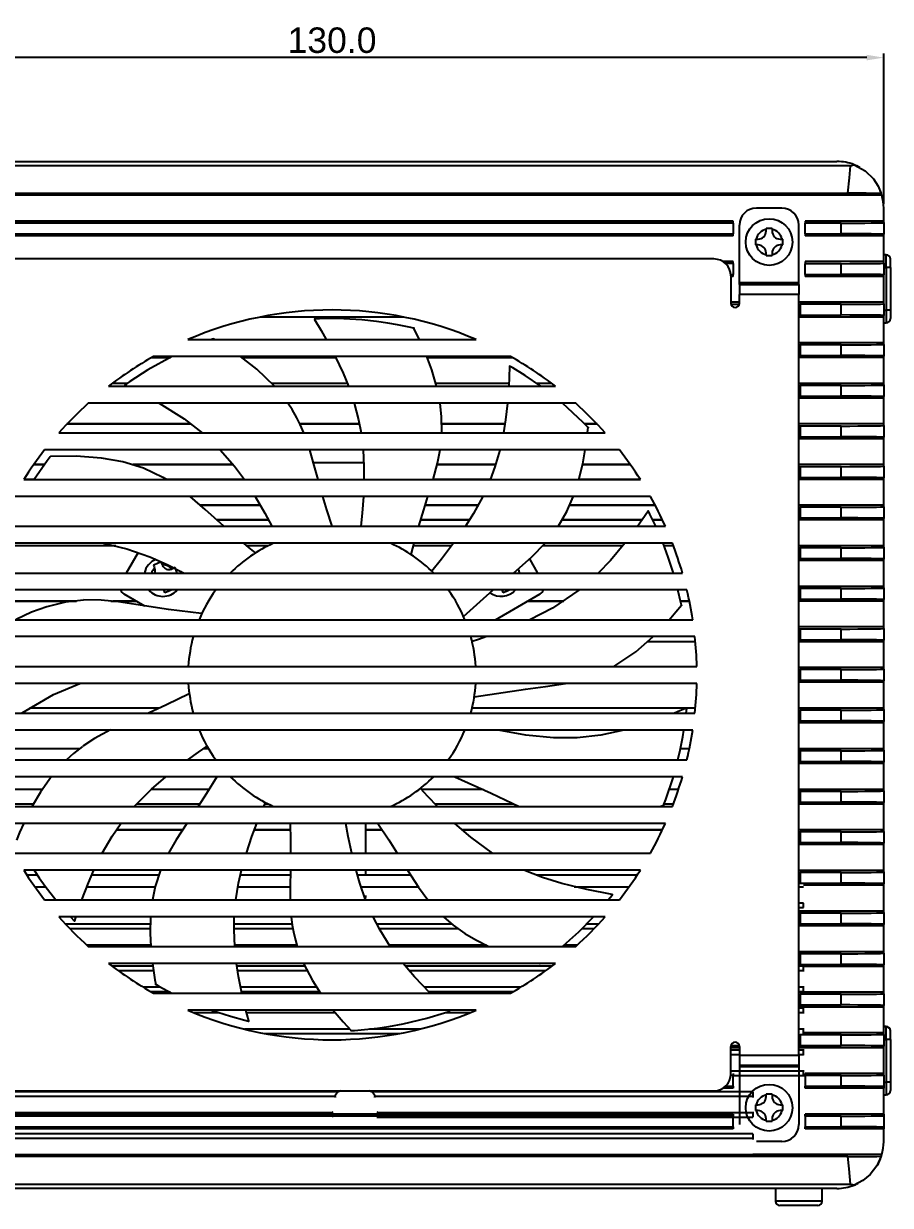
# Model space of a CAD drawing. Header units: millimetres. Extents: x 113 to 1101, y 63 to 734.
# Drawn here: x 307.1 to 409.2, y 487.3 to 626.6 of the extents above; entities that cross this region are included whole.
import ezdxf

# ---------------------------------------------------------------- set-up
doc = ezdxf.new("R2010")
doc.units = ezdxf.units.MM
doc.styles.get("Standard").update_dxf_attribs({"font": 'arial.ttf'})
doc.dimstyles.get("Standard").update_dxf_attribs({"dimtxt": 3, "dimasz": 2, "dimexe": 0.5, "dimexo": 0.5, "dimgap": 0.5, "dimtad": 1, "dimdec": 1, "dimzin": 0, "dimdsep": 46, "dimtxsty": 'Standard', "dimcen": 0.09, "dimclrd": 253, "dimclre": 253, "dimclrt": 6, "dimadec": 0, "dimazin": 0, "dimtfac": 1, "dimtdec": 1, "dimtofl": 0, "dimtmove": 0, "dimatfit": 3, "dimfxl": 1, "dimtolj": 1, "dimtzin": 0, "dimarcsym": 0})

# ---------------------------------------------------------------- blocks, each defined once
blk = doc.blocks.new('*D2')
at = {"color": 253, "lineweight": -2}
for p, q in [((278.41, 604.56), (278.41, 623.06)), ((406.41, 622.56), (280.41, 622.56)), ((408.41, 605.32), (408.41, 623.06))]:
    blk.add_line(p, q, dxfattribs=at)
at = {"color": 253}
for points in [[(280.41, 622.89), (280.41, 622.23), (278.41, 622.56)], [(406.41, 622.89), (406.41, 622.23), (408.41, 622.56)]]:
    blk.add_solid(points, dxfattribs=at)
at = {"layer": 'Defpoints', "color": 0}
for p in [(278.41, 622.56), (408.41, 604.82), (278.41, 604.06)]:
    blk.add_point(p, dxfattribs=at)
at = {"color": 6, "insert": (343.41, 624.59), "char_height": 3, "attachment_point": 5}
blk.add_mtext('\\A1;130.0', dxfattribs=at)

msp = doc.modelspace()

# ---------------------------------------------------------------- linework, layer by layer
for p, q in [((283.91, 610.32), (402.91, 610.32)), ((404.49, 609.82), (282.33, 609.82)), ((408.19, 606.34), (278.62, 606.34)), ((282.63, 606.58), (404.19, 606.58)), ((396.41, 604.83), (393.41, 604.83)), ((408.41, 603.3), (408.41, 604.82)), ((390.66, 603.3), (296.16, 603.3)), ((390.66, 603.06), (296.16, 603.06)), ((390.66, 603.06), (390.66, 603.3)), ((390.66, 603.06), (390.66, 601.8)), ((408.41, 603.3), (399.16, 603.3)), ((399.16, 603.3), (399.16, 603.06)), ((403.41, 603.06), (399.16, 603.06)), ((399.16, 601.8), (399.16, 603.06)), ((403.41, 601.8), (403.41, 603.06)), ((408.41, 603.12), (408.41, 603.3)), ((408.41, 603.12), (408.41, 601.74)), ((296.16, 601.8), (390.66, 601.8)), ((390.66, 601.56), (296.16, 601.56)), ((390.66, 601.56), (390.66, 601.8)), ((391.41, 596.03), (391.41, 602.83)), ((394.56, 602.13), (394.56, 602.34)), ((395.26, 602.34), (395.26, 602.13)), ((398.41, 596.03), (398.41, 602.83)), ((399.16, 601.8), (399.16, 601.56)), ((399.16, 601.8), (403.41, 601.8)), ((408.41, 601.56), (399.16, 601.56)), ((408.41, 601.56), (408.41, 601.74)), ((408.41, 598.52), (408.41, 601.56)), ((393.4, 601.18), (393.61, 601.18)), ((393.61, 600.48), (393.4, 600.48)), ((396.21, 601.18), (396.42, 601.18)), ((396.42, 600.48), (396.21, 600.48)), ((388.41, 598.83), (298.41, 598.83)), ((394.56, 599.32), (394.56, 599.53)), ((395.26, 599.53), (395.26, 599.32)), ((408.7, 599.32), (408.41, 599.32)), ((408.7, 599.32), (408.41, 599.32)), ((408.7, 599.32), (408.7, 599.32)), ((408.7, 597.82), (408.7, 599.32)), ((409.2, 598.82), (409.2, 598.82)), ((409.2, 597.82), (409.2, 598.82)), ((390.66, 598.52), (389.48, 598.52)), ((390.66, 598.29), (389.77, 598.29)), ((390.66, 598.29), (390.66, 598.52)), ((390.66, 598.29), (390.66, 597)), ((399.16, 598.52), (399.16, 598.27)), ((408.41, 598.52), (399.16, 598.52)), ((399.16, 597.02), (399.16, 598.27)), ((403.41, 598.27), (399.16, 598.27)), ((403.41, 597.02), (403.41, 598.27)), ((408.41, 598.34), (408.41, 598.52)), ((408.41, 598.34), (408.41, 596.96)), ((408.41, 597.82), (408.7, 597.82)), ((409.2, 597.82), (408.7, 597.82)), ((408.7, 597.82), (408.7, 592.82)), ((409.2, 597.82), (409.2, 592.82)), ((390.4, 597), (390.66, 597)), ((390.41, 596.83), (390.41, 593.63)), ((390.66, 596.77), (390.41, 596.77)), ((390.66, 596.77), (390.66, 597)), ((391.41, 595.83), (391.41, 596.03)), ((398.41, 596.03), (391.41, 596.03)), ((398.41, 595.83), (398.41, 596.03)), ((399.16, 597.02), (399.16, 596.77)), ((399.16, 597.02), (403.41, 597.02)), ((408.41, 596.77), (399.16, 596.77)), ((408.41, 596.77), (408.41, 596.96)), ((408.41, 593.74), (408.41, 596.77)), ((391.41, 595.83), (398.41, 595.83)), ((391.41, 595.83), (391.41, 594.63)), ((391.41, 593.63), (391.41, 594.63)), ((398.41, 594.63), (391.41, 594.63)), ((398.41, 595.83), (398.41, 594.63)), ((398.41, 505.03), (398.41, 594.63)), ((391.41, 593.74), (390.41, 593.74)), ((390.42, 593.51), (391.39, 593.51)), ((408.41, 593.74), (398.41, 593.74)), ((398.41, 593.51), (398.56, 593.51)), ((398.56, 593.51), (398.56, 593.49)), ((403.41, 593.49), (398.56, 593.49)), ((398.56, 593.49), (398.56, 592.23)), ((403.41, 592.23), (403.41, 593.49)), ((408.41, 593.55), (408.41, 593.74)), ((408.41, 593.55), (408.41, 592.17)), ((351.86, 591.99), (334.96, 591.99)), ((335.07, 592.01), (351.75, 592.01)), ((398.56, 592.22), (398.41, 592.22)), ((408.41, 591.99), (398.41, 591.99)), ((398.56, 592.23), (398.56, 592.22)), ((398.56, 592.23), (403.41, 592.23)), ((408.41, 592.82), (408.7, 592.82)), ((408.41, 591.99), (408.41, 592.17)), ((408.41, 588.95), (408.41, 591.99)), ((409.2, 592.82), (408.7, 592.82)), ((408.7, 592.82), (408.7, 591.32)), ((409.2, 592.82), (409.2, 591.82)), ((408.41, 591.32), (408.7, 591.32)), ((326.42, 589.33), (360.4, 589.33)), ((408.41, 588.95), (398.41, 588.95)), ((398.41, 588.72), (398.56, 588.72)), ((398.56, 588.72), (398.56, 588.71)), ((398.56, 588.71), (398.56, 587.45)), ((403.41, 588.71), (398.56, 588.71)), ((403.41, 587.45), (403.41, 588.71)), ((408.41, 588.77), (408.41, 588.95)), ((408.41, 588.77), (408.41, 587.39)), ((324.32, 587.21), (322.15, 587.21)), ((322.19, 587.23), (324.36, 587.23)), ((364.45, 587.33), (322.37, 587.33)), ((332.74, 587.23), (343.84, 587.23)), ((343.85, 587.21), (332.77, 587.21)), ((354.59, 587.23), (364.62, 587.23)), ((364.66, 587.21), (354.6, 587.21)), ((398.56, 587.44), (398.41, 587.44)), ((408.41, 587.21), (398.41, 587.21)), ((398.56, 587.45), (403.41, 587.45)), ((398.56, 587.45), (398.56, 587.44)), ((408.41, 587.21), (408.41, 587.39)), ((408.41, 584.17), (408.41, 587.21)), ((317.08, 583.83), (369.73, 583.83)), ((319.24, 584.15), (317.5, 584.15)), ((319.27, 584.17), (317.53, 584.17)), ((345.21, 584.17), (336.33, 584.17)), ((345.21, 584.15), (336.35, 584.15)), ((364.24, 584.17), (355.61, 584.17)), ((364.24, 584.15), (355.62, 584.15)), ((369.28, 584.17), (367.54, 584.17)), ((369.31, 584.15), (367.57, 584.15)), ((408.41, 584.17), (398.41, 584.17)), ((398.41, 583.94), (398.56, 583.94)), ((398.56, 583.94), (398.56, 583.93)), ((398.56, 583.93), (398.56, 582.67)), ((403.41, 583.93), (398.56, 583.93)), ((403.41, 582.67), (403.41, 583.93)), ((408.41, 583.99), (408.41, 584.17)), ((408.41, 583.99), (408.41, 582.61)), ((398.56, 582.65), (398.41, 582.65)), ((408.41, 582.42), (398.41, 582.42)), ((398.56, 582.67), (403.41, 582.67)), ((398.56, 582.67), (398.56, 582.65)), ((408.41, 582.42), (408.41, 582.61)), ((408.41, 579.39), (408.41, 582.42)), ((372.13, 581.83), (314.69, 581.83)), ((326.82, 579.37), (312.16, 579.37)), ((326.79, 579.39), (312.18, 579.39)), ((346.63, 579.39), (339.63, 579.39)), ((346.63, 579.37), (339.64, 579.37)), ((363.78, 579.39), (356.33, 579.39)), ((363.78, 579.37), (356.33, 579.37)), ((374.64, 579.39), (373.21, 579.39)), ((374.66, 579.37), (373.23, 579.37)), ((408.41, 579.39), (398.41, 579.39)), ((408.41, 579.21), (408.41, 579.39)), ((311.21, 578.33), (375.61, 578.33)), ((398.41, 579.16), (398.56, 579.16)), ((398.56, 577.87), (398.41, 577.87)), ((398.56, 579.16), (398.56, 579.14)), ((398.56, 579.14), (398.56, 577.89)), ((403.41, 579.14), (398.56, 579.14)), ((398.56, 577.89), (403.41, 577.89)), ((398.56, 577.89), (398.56, 577.87)), ((403.41, 577.89), (403.41, 579.14)), ((408.41, 579.21), (408.41, 577.83)), ((408.41, 577.64), (398.41, 577.64)), ((408.41, 577.64), (408.41, 577.83)), ((408.41, 574.61), (408.41, 577.64)), ((377.27, 576.33), (309.54, 576.33)), ((309.51, 574.58), (308.25, 574.58)), ((309.53, 574.61), (308.26, 574.61)), ((331.76, 574.61), (319.94, 574.61)), ((331.78, 574.58), (320.02, 574.58)), ((347.16, 574.83), (341.21, 574.83)), ((362.69, 574.61), (355.79, 574.61)), ((362.68, 574.58), (355.79, 574.58)), ((378.57, 574.58), (372.92, 574.58)), ((378.55, 574.61), (372.93, 574.61)), ((408.41, 574.61), (398.41, 574.61)), ((398.41, 574.38), (398.56, 574.38)), ((398.56, 574.38), (398.56, 574.36)), ((398.56, 574.36), (398.56, 573.1)), ((403.41, 574.36), (398.56, 574.36)), ((403.41, 573.1), (403.41, 574.36)), ((408.41, 574.42), (408.41, 574.61)), ((408.41, 574.42), (408.41, 573.04)), ((307.08, 572.83), (379.74, 572.83)), ((308.32, 572.86), (307.1, 572.86)), ((307.11, 572.88), (308.33, 572.88)), ((323.87, 572.88), (333.05, 572.88)), ((333.07, 572.86), (323.91, 572.86)), ((362.06, 572.86), (355.32, 572.86)), ((355.33, 572.88), (362.07, 572.88)), ((372.5, 572.88), (379.71, 572.88)), ((379.72, 572.86), (372.5, 572.86)), ((398.56, 573.09), (398.41, 573.09)), ((408.41, 572.86), (398.41, 572.86)), ((398.56, 573.1), (403.41, 573.1)), ((398.56, 573.1), (398.56, 573.09)), ((408.41, 572.86), (408.41, 573.04)), ((408.41, 569.82), (408.41, 572.86)), ((380.93, 570.83), (305.88, 570.83)), ((334.97, 569.82), (327.87, 569.82)), ((334.98, 569.8), (327.9, 569.8)), ((360.63, 569.8), (354.37, 569.8)), ((360.64, 569.82), (354.38, 569.82)), ((381.49, 569.8), (371.38, 569.8)), ((381.48, 569.82), (371.39, 569.82)), ((408.41, 569.82), (398.41, 569.82)), ((398.41, 569.59), (398.56, 569.59)), ((398.56, 569.59), (398.56, 569.58)), ((398.56, 569.58), (398.56, 568.32)), ((403.41, 569.58), (398.56, 569.58)), ((403.41, 568.32), (403.41, 569.58)), ((408.41, 569.64), (408.41, 569.82)), ((408.41, 569.64), (408.41, 568.26)), ((398.56, 568.31), (398.41, 568.31)), ((398.56, 568.32), (403.41, 568.32)), ((398.56, 568.32), (398.56, 568.31)), ((408.41, 568.08), (408.41, 568.26)), ((304.13, 567.33), (382.69, 567.33)), ((329.79, 568.1), (335.92, 568.1)), ((335.93, 568.08), (329.82, 568.08)), ((359.62, 568.08), (353.85, 568.08)), ((353.86, 568.1), (359.63, 568.1)), ((379.95, 568.08), (370.5, 568.08)), ((370.51, 568.1), (379.97, 568.1)), ((381.2, 568.1), (382.33, 568.1)), ((382.34, 568.08), (381.21, 568.08)), ((408.41, 568.08), (398.41, 568.08)), ((408.41, 565.04), (408.41, 568.08)), ((383.52, 565.33), (303.3, 565.33)), ((317.95, 565.02), (303.18, 565.02)), ((317.85, 565.04), (303.19, 565.04)), ((320.56, 564.26), (319.16, 561.83)), ((335.9, 565.04), (333.36, 565.04)), ((335.86, 565.02), (333.38, 565.02)), ((357.52, 565.04), (353, 565.04)), ((357.51, 565.02), (353, 565.02)), ((377.65, 565.02), (368.24, 565.02)), ((377.67, 565.04), (368.26, 565.04)), ((383.63, 565.04), (382.53, 565.04)), ((383.64, 565.02), (382.54, 565.02)), ((408.41, 565.04), (398.41, 565.04)), ((398.41, 564.81), (398.56, 564.81)), ((398.56, 564.81), (398.56, 564.8)), ((398.56, 564.8), (398.56, 563.54)), ((403.41, 564.8), (398.56, 564.8)), ((403.41, 563.54), (403.41, 564.8)), ((408.41, 564.86), (408.41, 565.04)), ((408.41, 564.86), (408.41, 563.48)), ((323.43, 562.78), (323.45, 562.72)), ((367.66, 561.83), (366.7, 563.49)), ((398.56, 563.52), (398.41, 563.52)), ((408.41, 563.32), (398.41, 563.32)), ((398.56, 563.54), (403.41, 563.54)), ((398.56, 563.54), (398.56, 563.52)), ((408.41, 563.32), (408.41, 563.48)), ((408.41, 560.24), (408.41, 563.32)), ((302.12, 561.83), (384.7, 561.83)), ((322.53, 562.34), (322.51, 562.39)), ((324.5, 562.29), (324.56, 562.31)), ((385.23, 559.83), (301.59, 559.83)), ((408.41, 560.24), (398.41, 560.24)), ((398.41, 560.03), (398.56, 560.03)), ((398.56, 560.03), (398.56, 560.01)), ((403.41, 560.01), (398.56, 560.01)), ((398.56, 560.01), (398.56, 558.76)), ((403.41, 558.76), (403.41, 560.01)), ((408.41, 560.07), (408.41, 560.24)), ((408.41, 560.07), (408.41, 558.7)), ((313.13, 558.51), (301.29, 558.51)), ((301.3, 558.53), (313.3, 558.53)), ((317.36, 558.53), (320.33, 558.53)), ((320.37, 558.51), (317.57, 558.51)), ((318.89, 559.36), (321.32, 557.96)), ((362.67, 556.33), (367.92, 559.36)), ((370.69, 558.51), (366.45, 558.51)), ((366.48, 558.53), (370.72, 558.53)), ((384.47, 558.53), (385.52, 558.53)), ((385.52, 558.51), (384.47, 558.51)), ((398.56, 558.74), (398.41, 558.74)), ((408.41, 558.51), (398.41, 558.51)), ((398.56, 558.76), (398.56, 558.74)), ((398.56, 558.76), (403.41, 558.76)), ((408.41, 558.51), (408.41, 558.7)), ((408.41, 555.48), (408.41, 558.51)), ((300.9, 556.33), (385.91, 556.33)), ((386.17, 554.33), (300.64, 554.33)), ((408.41, 555.48), (398.41, 555.48)), ((398.41, 555.25), (398.56, 555.25)), ((398.56, 555.25), (398.56, 555.23)), ((403.41, 555.23), (398.56, 555.23)), ((398.56, 555.23), (398.56, 553.97)), ((403.41, 553.97), (403.41, 555.23)), ((408.41, 555.29), (408.41, 555.48)), ((408.41, 555.29), (408.41, 553.91)), ((386.23, 553.73), (380.59, 553.73)), ((380.61, 553.75), (386.23, 553.75)), ((398.56, 553.96), (398.41, 553.96)), ((408.41, 553.73), (398.41, 553.73)), ((398.56, 553.97), (398.56, 553.96)), ((398.56, 553.97), (403.41, 553.97)), ((408.41, 553.73), (408.41, 553.91)), ((408.41, 550.69), (408.41, 553.73)), ((300.42, 550.83), (386.4, 550.83)), ((408.41, 550.69), (398.41, 550.69)), ((398.41, 550.46), (398.56, 550.46)), ((398.56, 550.46), (398.56, 550.45)), ((403.41, 550.45), (398.56, 550.45)), ((398.56, 550.45), (398.56, 549.19)), ((403.41, 549.19), (403.41, 550.45)), ((408.41, 550.51), (408.41, 550.69)), ((408.41, 550.51), (408.41, 549.13)), ((386.4, 548.83), (300.42, 548.83)), ((398.56, 549.18), (398.41, 549.18)), ((408.41, 548.95), (398.41, 548.95)), ((398.56, 549.19), (398.56, 549.18)), ((398.56, 549.19), (403.41, 549.19)), ((408.41, 548.95), (408.41, 549.13)), ((408.41, 545.91), (408.41, 548.95)), ((323.04, 545.89), (307.75, 545.89)), ((323.08, 545.91), (307.79, 545.91)), ((385.16, 545.91), (359.91, 545.91)), ((386.23, 545.89), (359.91, 545.89)), ((386.23, 545.91), (385.2, 545.91)), ((408.41, 545.91), (398.41, 545.91)), ((408.41, 545.73), (408.41, 545.91)), ((300.64, 545.33), (386.17, 545.33)), ((398.41, 545.68), (398.56, 545.68)), ((398.56, 545.68), (398.56, 545.67)), ((398.56, 545.67), (398.56, 544.41)), ((403.41, 545.67), (398.56, 545.67)), ((403.41, 544.41), (403.41, 545.67)), ((408.41, 545.73), (408.41, 544.35)), ((385.91, 543.33), (300.9, 543.33)), ((398.56, 544.39), (398.41, 544.39)), ((408.41, 544.16), (398.41, 544.16)), ((398.56, 544.41), (398.56, 544.39)), ((398.56, 544.41), (403.41, 544.41)), ((408.41, 544.16), (408.41, 544.35)), ((408.41, 541.13), (408.41, 544.16)), ((313.68, 541.13), (301.3, 541.13)), ((313.65, 541.11), (301.3, 541.11)), ((328.86, 541.11), (328.22, 541.11)), ((328.85, 541.13), (328.25, 541.13)), ((385.51, 541.11), (384.46, 541.11)), ((385.52, 541.13), (384.47, 541.13)), ((408.41, 541.13), (398.41, 541.13)), ((398.41, 540.9), (398.56, 540.9)), ((398.56, 540.9), (398.56, 540.88)), ((398.56, 540.88), (398.56, 539.63)), ((403.41, 540.88), (398.56, 540.88)), ((403.41, 539.63), (403.41, 540.88)), ((408.41, 540.94), (408.41, 541.13)), ((408.41, 540.94), (408.41, 539.56)), ((301.59, 539.83), (385.23, 539.83)), ((398.56, 539.61), (398.41, 539.61)), ((408.41, 539.38), (398.41, 539.38)), ((398.56, 539.63), (403.41, 539.63)), ((398.56, 539.63), (398.56, 539.61)), ((408.41, 539.38), (408.41, 539.56)), ((408.41, 536.34), (408.41, 539.38)), ((384.7, 537.83), (302.12, 537.83)), ((309.31, 536.34), (302.58, 536.34)), ((309.29, 536.32), (302.58, 536.32)), ((328.92, 536.32), (322.09, 536.32)), ((328.94, 536.34), (322.11, 536.34)), ((361.17, 536.34), (353.92, 536.34)), ((361.22, 536.32), (353.94, 536.32)), ((384.23, 536.32), (383.15, 536.32)), ((384.24, 536.34), (383.16, 536.34)), ((408.41, 536.34), (398.41, 536.34)), ((398.41, 536.12), (398.56, 536.12)), ((398.56, 536.12), (398.56, 536.1)), ((398.56, 536.1), (398.56, 534.84)), ((403.41, 536.1), (398.56, 536.1)), ((403.41, 534.84), (403.41, 536.1)), ((408.41, 536.16), (408.41, 536.34)), ((408.41, 536.16), (408.41, 534.78)), ((398.56, 534.83), (398.41, 534.83)), ((398.56, 534.84), (403.41, 534.84)), ((398.56, 534.84), (398.56, 534.83)), ((408.41, 534.6), (408.41, 534.78)), ((303.19, 534.62), (308.28, 534.62)), ((308.27, 534.6), (303.2, 534.6)), ((303.3, 534.33), (383.52, 534.33)), ((327.82, 534.6), (320.38, 534.6)), ((320.4, 534.62), (327.84, 534.62)), ((335.94, 534.6), (335.48, 534.6)), ((335.49, 534.62), (335.9, 534.62)), ((355.54, 534.62), (364.8, 534.62)), ((364.85, 534.6), (355.56, 534.6)), ((383.62, 534.6), (382.52, 534.6)), ((382.53, 534.62), (383.63, 534.62)), ((408.41, 534.6), (398.41, 534.6)), ((408.41, 531.56), (408.41, 534.6)), ((382.69, 532.33), (304.13, 532.33)), ((347.41, 528.83), (347.41, 532.33)), ((325.79, 531.54), (317.97, 531.54)), ((325.8, 531.56), (317.98, 531.56)), ((338.51, 531.54), (334.26, 531.54)), ((338.51, 531.56), (334.27, 531.56)), ((349.32, 531.56), (347.41, 531.56)), ((349.34, 531.54), (347.41, 531.54)), ((382.33, 531.56), (358.73, 531.56)), ((382.32, 531.54), (358.75, 531.54)), ((408.41, 531.56), (398.41, 531.56)), ((398.41, 531.33), (398.56, 531.33)), ((398.56, 531.33), (398.56, 531.32)), ((398.56, 531.32), (398.56, 530.06)), ((403.41, 531.32), (398.56, 531.32)), ((403.41, 530.06), (403.41, 531.32)), ((408.41, 531.38), (408.41, 531.56)), ((408.41, 531.38), (408.41, 530)), ((398.56, 530.05), (398.41, 530.05)), ((408.41, 529.84), (398.41, 529.84)), ((398.56, 530.06), (403.41, 530.06)), ((398.56, 530.06), (398.56, 530.05)), ((408.41, 529.84), (408.41, 530)), ((408.41, 526.76), (408.41, 529.84)), ((305.88, 528.83), (380.93, 528.83)), ((379.74, 526.83), (307.08, 526.83)), ((347.41, 526.21), (347.41, 526.83)), ((408.41, 526.76), (398.41, 526.76)), ((398.41, 526.55), (398.56, 526.55)), ((398.56, 526.55), (398.56, 526.54)), ((398.56, 526.54), (398.56, 525.28)), ((403.41, 526.54), (398.56, 526.54)), ((403.41, 525.28), (403.41, 526.54)), ((408.41, 526.6), (408.41, 526.76)), ((408.41, 526.6), (408.41, 525.22)), ((308.71, 526.21), (307.48, 526.21)), ((323.01, 526.21), (315.1, 526.21)), ((338.49, 526.21), (332.6, 526.21)), ((352.72, 526.21), (346.41, 526.21)), ((379.34, 526.21), (367.55, 526.21)), ((398.56, 525.26), (398.41, 525.26)), ((398.56, 525.28), (403.41, 525.28)), ((398.56, 525.28), (398.56, 525.26)), ((408.41, 525.06), (398.98, 525.06)), ((408.41, 525.06), (408.41, 525.22)), ((408.41, 521.97), (408.41, 525.06)), ((308.4, 524.87), (309.67, 524.87)), ((314.53, 524.87), (322.6, 524.87)), ((332.32, 524.87), (338.47, 524.87)), ((346.82, 524.87), (353.59, 524.87)), ((371.93, 524.87), (378.42, 524.87)), ((398.41, 524.87), (398.98, 524.87)), ((309.54, 523.33), (377.27, 523.33)), ((398.98, 522.91), (398.41, 522.91)), ((398.41, 522.4), (398.98, 522.4)), ((398.98, 522.4), (398.98, 522.91)), ((375.61, 521.33), (311.21, 521.33)), ((408.41, 521.97), (398.41, 521.97)), ((398.41, 521.77), (398.56, 521.77)), ((398.56, 521.77), (398.56, 521.75)), ((398.56, 521.75), (398.56, 520.5)), ((403.41, 521.75), (398.56, 521.75)), ((403.41, 520.5), (403.41, 521.75)), ((408.41, 521.81), (408.41, 521.97)), ((408.41, 521.81), (408.41, 520.43)), ((322.03, 520.44), (312.02, 520.44)), ((312.51, 519.93), (322.01, 519.93)), ((331.87, 519.93), (338.79, 519.93)), ((338.71, 520.44), (331.89, 520.44)), ((357.58, 520.44), (348.7, 520.44)), ((348.98, 519.93), (358.27, 519.93)), ((372.86, 519.93), (374.31, 519.93)), ((374.8, 520.44), (373.38, 520.44)), ((398.56, 520.48), (398.41, 520.48)), ((408.41, 520.25), (398.41, 520.25)), ((398.56, 520.5), (403.41, 520.5)), ((398.56, 520.5), (398.56, 520.48)), ((408.41, 520.25), (408.41, 520.43)), ((408.41, 517.21), (408.41, 520.25)), ((322.08, 517.97), (314.53, 517.97)), ((314.69, 517.83), (372.13, 517.83)), ((339.27, 517.97), (331.95, 517.97)), ((361.62, 517.97), (350.2, 517.97)), ((372.29, 517.97), (370.73, 517.97)), ((408.41, 517.21), (398.41, 517.21)), ((398.41, 516.98), (398.56, 516.98)), ((398.56, 516.98), (398.56, 516.97)), ((398.56, 516.97), (398.56, 515.71)), ((403.41, 516.97), (398.56, 516.97)), ((403.41, 515.71), (403.41, 516.97)), ((408.41, 517.03), (408.41, 517.21)), ((408.41, 517.03), (408.41, 515.65)), ((369.73, 515.83), (317.08, 515.83)), ((322.33, 515.5), (317.52, 515.5)), ((340.23, 515.5), (332.22, 515.5)), ((369.3, 515.5), (352.06, 515.5)), ((398.56, 515.7), (398.41, 515.7)), ((398.98, 515.5), (398.41, 515.5)), ((398.56, 515.71), (403.41, 515.71)), ((398.56, 515.71), (398.56, 515.7)), ((398.98, 514.99), (398.98, 515.5)), ((408.41, 515.47), (398.98, 515.47)), ((408.41, 515.47), (408.41, 515.65)), ((408.41, 512.43), (408.41, 515.47)), ((318.21, 514.99), (322.41, 514.99)), ((332.31, 514.99), (340.47, 514.99)), ((352.48, 514.99), (368.61, 514.99)), ((398.41, 514.99), (398.98, 514.99)), ((398.98, 514.88), (398.98, 514.99)), ((323.22, 513.03), (321.17, 513.03)), ((322.04, 512.52), (324.18, 512.52)), ((324.35, 512.43), (322.19, 512.43)), ((341.61, 513.03), (332.65, 513.03)), ((332.75, 512.52), (341.94, 512.52)), ((342, 512.43), (332.77, 512.43)), ((365.65, 513.03), (354.27, 513.03)), ((354.77, 512.52), (364.78, 512.52)), ((364.63, 512.43), (354.86, 512.43)), ((398.98, 513.03), (398.41, 513.03)), ((398.41, 512.52), (398.98, 512.52)), ((408.41, 512.43), (398.41, 512.43)), ((398.98, 513.03), (398.98, 513.13)), ((398.98, 512.52), (398.98, 513.03)), ((398.98, 512.41), (398.98, 512.52)), ((408.41, 512.25), (408.41, 512.43)), ((324.39, 512.41), (322.22, 512.41)), ((322.37, 512.33), (364.45, 512.33)), ((342.02, 512.41), (332.78, 512.41)), ((364.59, 512.41), (354.88, 512.41)), ((398.41, 512.2), (398.56, 512.2)), ((398.56, 512.2), (398.56, 512.19)), ((398.56, 512.19), (398.56, 510.93)), ((403.41, 512.19), (398.56, 512.19)), ((403.41, 510.93), (403.41, 512.19)), ((408.41, 512.25), (408.41, 510.87)), ((360.4, 510.33), (326.42, 510.33)), ((327.09, 510.05), (330.02, 510.05)), ((333.33, 510.05), (343.8, 510.05)), ((356.8, 510.05), (359.73, 510.05)), ((398.56, 510.92), (398.41, 510.92)), ((408.41, 510.69), (398.41, 510.69)), ((398.98, 510.56), (398.41, 510.56)), ((398.41, 510.05), (398.98, 510.05)), ((398.56, 510.93), (403.41, 510.93)), ((398.56, 510.93), (398.56, 510.92)), ((398.98, 510.56), (398.98, 510.66)), ((398.98, 510.05), (398.98, 510.56)), ((398.98, 509.94), (398.98, 510.05)), ((408.41, 510.69), (408.41, 510.87)), ((408.41, 507.65), (408.41, 510.69)), ((408.7, 508.39), (408.41, 508.39)), ((408.7, 508.35), (408.41, 508.35)), ((408.7, 508.35), (408.7, 508.39)), ((408.7, 506.85), (408.7, 508.35)), ((345.52, 508.09), (333.08, 508.09)), ((335.42, 507.58), (351.39, 507.58)), ((353.74, 508.09), (347.84, 508.09)), ((398.98, 508.09), (398.41, 508.09)), ((398.41, 507.42), (398.56, 507.42)), ((398.56, 507.42), (398.56, 507.4)), ((398.56, 507.4), (398.56, 506.15)), ((403.41, 507.4), (398.56, 507.4)), ((398.98, 508.09), (398.98, 508.19)), ((398.98, 507.58), (398.98, 508.09)), ((408.41, 507.65), (398.98, 507.65)), ((403.41, 506.15), (403.41, 507.4)), ((408.41, 507.47), (408.41, 507.65)), ((408.41, 507.47), (408.41, 506.09)), ((408.41, 506.85), (408.7, 506.85)), ((409.2, 506.85), (408.7, 506.85)), ((408.7, 506.85), (408.7, 501.85)), ((409.2, 507.85), (409.2, 507.89)), ((409.2, 506.85), (409.2, 507.85)), ((409.2, 506.85), (409.2, 501.85)), ((390.41, 502.83), (390.41, 506.03)), ((391.41, 505.9), (390.41, 505.9)), ((391.41, 505.62), (390.41, 505.62)), ((391.4, 506.13), (390.42, 506.13)), ((391.41, 506.03), (391.41, 505.03)), ((398.56, 506.13), (398.41, 506.13)), ((408.41, 505.9), (398.41, 505.9)), ((398.98, 505.62), (398.41, 505.62)), ((398.56, 506.15), (403.41, 506.15)), ((398.56, 506.15), (398.56, 506.13)), ((398.98, 505.62), (398.98, 505.72)), ((398.98, 505.11), (398.98, 505.62)), ((408.41, 505.9), (408.41, 506.09)), ((408.41, 502.87), (408.41, 505.9)), ((390.41, 505.11), (391.41, 505.11)), ((391.41, 505.03), (398.41, 505.03)), ((391.41, 505.03), (391.41, 503.83)), ((398.41, 505.11), (398.98, 505.11)), ((398.41, 505.03), (398.41, 503.83)), ((398.98, 505), (398.98, 505.11)), ((398.98, 503.15), (390.41, 503.15)), ((390.66, 502.87), (390.66, 502.64)), ((391.41, 503.83), (391.41, 503.63)), ((391.41, 503.83), (398.41, 503.83)), ((391.41, 503.63), (391.41, 496.83)), ((398.41, 503.63), (391.41, 503.63)), ((398.41, 503.83), (398.41, 503.63)), ((398.41, 503.63), (398.41, 496.83)), ((398.98, 503.15), (398.98, 503.25)), ((398.98, 502.64), (398.98, 503.15)), ((399.16, 502.62), (399.16, 502.87)), ((408.41, 502.87), (399.16, 502.87)), ((408.41, 502.68), (408.41, 502.87)), ((408.41, 502.68), (408.41, 501.3)), ((389.75, 501.35), (390.66, 501.35)), ((390.66, 502.64), (390.4, 502.64)), ((390.66, 501.35), (390.66, 502.64)), ((390.66, 502.64), (398.98, 502.64)), ((390.66, 501.35), (390.66, 501.12)), ((398.98, 502.51), (398.98, 502.64)), ((399.16, 502.62), (399.16, 501.36)), ((403.41, 502.62), (399.16, 502.62)), ((399.16, 501.12), (399.16, 501.36)), ((399.16, 501.36), (403.41, 501.36)), ((403.41, 501.36), (403.41, 502.62)), ((408.41, 501.85), (408.7, 501.85)), ((408.41, 501.3), (408.41, 501.12)), ((409.2, 501.85), (408.7, 501.85)), ((408.7, 501.85), (408.7, 500.35)), ((409.2, 501.85), (409.2, 500.85)), ((298.41, 500.83), (388.41, 500.83)), ((344.13, 500.68), (300.48, 500.68)), ((300.48, 500.17), (343.73, 500.17)), ((392.98, 500.68), (348.11, 500.68)), ((348.5, 500.17), (392.98, 500.17)), ((390.66, 501.12), (389.45, 501.12)), ((392.98, 500.68), (392.98, 500.17)), ((392.98, 500.17), (392.98, 500.04)), ((394.56, 500.13), (394.56, 500.34)), ((395.26, 500.34), (395.26, 500.13)), ((408.41, 501.12), (399.16, 501.12)), ((408.41, 498.08), (408.41, 501.12)), ((408.41, 500.35), (408.7, 500.35)), ((393.4, 499.18), (393.61, 499.18)), ((396.21, 499.18), (396.42, 499.18)), ((390.66, 498.08), (296.16, 498.08)), ((390.66, 497.84), (296.16, 497.84)), ((343.39, 498.21), (300.48, 498.21)), ((348.69, 497.7), (392.98, 497.7)), ((392.98, 498.21), (348.85, 498.21)), ((390.66, 498.08), (390.66, 497.84)), ((390.66, 496.58), (390.66, 497.84)), ((392.98, 498.34), (392.98, 498.21)), ((392.98, 498.21), (392.98, 497.7)), ((393.61, 498.48), (393.4, 498.48)), ((394.56, 497.32), (394.56, 497.53)), ((395.26, 497.53), (395.26, 497.32)), ((396.42, 498.48), (396.21, 498.48)), ((408.41, 498.08), (399.16, 498.08)), ((399.16, 497.84), (399.16, 498.08)), ((403.41, 497.84), (399.16, 497.84)), ((399.16, 497.84), (399.16, 496.58)), ((403.41, 496.58), (403.41, 497.84)), ((408.41, 498.08), (408.41, 497.9)), ((408.41, 497.9), (408.41, 496.52)), ((296.16, 496.58), (390.66, 496.58)), ((390.66, 496.34), (296.16, 496.34)), ((392.98, 495.74), (300.48, 495.74)), ((390.66, 496.58), (390.66, 496.34)), ((392.98, 495.74), (392.98, 495.23)), ((399.16, 496.34), (399.16, 496.58)), ((399.16, 496.58), (403.41, 496.58)), ((408.41, 496.34), (399.16, 496.34)), ((408.41, 496.52), (408.41, 496.34)), ((408.41, 494.82), (408.41, 496.34)), ((300.48, 495.23), (392.98, 495.23)), ((392.98, 495.23), (392.98, 495.1)), ((396.41, 494.83), (393.41, 494.83)), ((404.19, 493.06), (282.63, 493.06)), ((392.98, 493.27), (300.48, 493.27)), ((392.98, 493.4), (392.98, 493.27)), ((408.19, 493.3), (392.98, 493.3)), ((282.33, 489.82), (404.49, 489.82)), ((402.91, 489.32), (283.91, 489.32)), ((395.66, 489.32), (395.66, 487.82)), ((401.16, 487.82), (401.16, 489.32)), ((401.16, 487.82), (395.66, 487.82)), ((400.66, 487.32), (396.16, 487.32))]:
    msp.add_line(p, q)
for points in [[(404.49, 609.82), (404.74, 609.88), (404.93, 609.94)], [(404.93, 609.94), (406.22, 609.21), (407.2, 608.26), (407.75, 607.42), (408.13, 606.54)], [(404.19, 606.58), (404.37, 608.39), (404.49, 609.82)], [(408.13, 606.54), (407.23, 606.56), (406.36, 606.57), (405.33, 606.58), (404.19, 606.58)], [(395.26, 602.43), (394.87, 602.43), (394.56, 602.43)], [(394.56, 602.43), (394.56, 602.38), (394.56, 602.34)], [(395.26, 602.34), (395.26, 602.39), (395.26, 602.43)], [(393.31, 601.18), (393.31, 600.79), (393.31, 600.48)], [(393.4, 601.18), (393.35, 601.18), (393.31, 601.18)], [(393.31, 600.48), (393.36, 600.48), (393.4, 600.48)], [(396.51, 601.18), (396.46, 601.18), (396.42, 601.18)], [(396.42, 600.48), (396.47, 600.48), (396.51, 600.48)], [(396.51, 600.48), (396.51, 600.87), (396.51, 601.18)], [(394.56, 599.32), (394.56, 599.27), (394.56, 599.23)], [(394.56, 599.23), (394.95, 599.23), (395.26, 599.23)], [(395.26, 599.23), (395.26, 599.28), (395.26, 599.32)], [(353.04, 590.68), (353.07, 590.68), (353.07, 590.68), (353.07, 590.68), (353.07, 590.68), (353.07, 590.68), (353.07, 590.68), (353.07, 590.68), (353.07, 590.68), (353.07, 590.68), (353.05, 590.68), (353.02, 590.69), (352.69, 590.76), (351.12, 591.09), (349.99, 591.28), (348.64, 591.48), (346.93, 591.65), (344.1, 591.8), (341.92, 591.78), (341.37, 591.76), (341.34, 591.76), (341.33, 591.75), (341.33, 591.75), (341.33, 591.75), (341.33, 591.75), (341.33, 591.75), (341.33, 591.75), (341.33, 591.75), (341.33, 591.75), (341.37, 591.75)], [(341.34, 591.72), (342.14, 590.39), (342.74, 589.33)], [(353.7, 589.34), (353.34, 590.09), (353.04, 590.68)], [(329.43, 589.41), (329.45, 589.42), (329.45, 589.42), (329.45, 589.42), (329.45, 589.42), (329.45, 589.42), (329.45, 589.42), (329.45, 589.42), (329.45, 589.42), (329.43, 589.41), (329.21, 589.33)], [(329.55, 589.33), (329.48, 589.37), (329.43, 589.41)], [(324.56, 587.33), (321.71, 585.76), (319.58, 584.38), (319.05, 584.02), (318.99, 583.98), (318.99, 583.97), (318.99, 583.97), (318.99, 583.97), (318.99, 583.97), (319, 583.98), (319.03, 584)], [(336.64, 583.84), (334.57, 585.83), (332.62, 587.35)], [(343.8, 587.33), (344.71, 585.39), (345.35, 583.83)], [(355.73, 583.84), (355.16, 585.76), (354.57, 587.33)], [(368.02, 583.83), (366.16, 585.1), (364.7, 586), (364.34, 586.22), (364.33, 586.22), (364.33, 586.22), (364.33, 586.22), (364.33, 586.22), (364.33, 586.22), (364.33, 586.22), (364.36, 586.2)], [(364.32, 586.19), (364.28, 584.87), (364.23, 583.83)], [(319.02, 583.95), (319.16, 583.88), (319.28, 583.83)], [(323.06, 581.83), (325.97, 579.98), (328.12, 578.34)], [(339.25, 580.13), (338.71, 581.09), (338.22, 581.84)], [(346.03, 581.83), (346.54, 579.88), (346.83, 578.33)], [(356.34, 578.33), (356.32, 580.25), (356.15, 581.83)], [(364.08, 581.83), (363.85, 579.86), (363.61, 578.33)], [(373.6, 578.99), (373.62, 578.97), (373.62, 578.97), (373.62, 578.97), (373.62, 578.97), (373.62, 578.97), (373.62, 578.97), (373.62, 578.97), (373.52, 579.07), (373.02, 579.57), (370.57, 581.83)], [(340.08, 578.33), (339.66, 579.33), (339.28, 580.1)], [(373.53, 578.33), (373.57, 578.69), (373.6, 578.99)], [(310.25, 575.56), (310.27, 575.59), (310.27, 575.59), (310.27, 575.59), (310.27, 575.59), (310.27, 575.59), (310.26, 575.58), (310.2, 575.5), (309.84, 575.03), (308.3, 572.84)], [(323.49, 573.09), (321.19, 574.18), (318.76, 574.93), (316.25, 575.37), (313.25, 575.59), (310.25, 575.56)], [(330.25, 576.34), (331.91, 574.43), (333.09, 572.83)], [(341.76, 572.83), (341.23, 574.79), (340.78, 576.33)], [(347.07, 576.33), (347.17, 574.37), (347.17, 572.83)], [(355.32, 572.83), (355.84, 574.77), (356.15, 576.33)], [(363.18, 576.32), (362.61, 574.34), (362.06, 572.82)], [(372.49, 572.83), (372.95, 574.68), (373.25, 576.33)], [(323.96, 572.83), (323.71, 572.98), (323.5, 573.1)], [(330.66, 567.33), (328.46, 569.3), (326.71, 570.83)], [(334.37, 570.83), (335.49, 568.89), (336.32, 567.33)], [(343.41, 567.33), (342.79, 569.28), (342.32, 570.83)], [(347.1, 570.83), (346.95, 568.87), (346.8, 567.33)], [(353.63, 567.33), (354.21, 569.29), (354.69, 570.83)], [(361.17, 570.83), (360.08, 568.84), (359.13, 567.33)], [(370.04, 567.32), (371.06, 569.09), (371.83, 570.82)], [(380.66, 569.11), (379.97, 568.1), (379.42, 567.32)], [(381.56, 567.33), (380.86, 568.78), (380.69, 569.13), (380.68, 569.14), (380.68, 569.14), (380.68, 569.14), (380.68, 569.14), (380.68, 569.14), (380.68, 569.14), (380.68, 569.14), (380.68, 569.13), (380.69, 569.12), (380.7, 569.1)], [(316.46, 565.34), (319.23, 564.69), (321.93, 563.75), (323.98, 562.84), (325.98, 561.83)], [(334.39, 564.2), (333.61, 564.83), (333.01, 565.33)], [(352.73, 564), (352.92, 564.75), (353.08, 565.33)], [(357.74, 565.33), (356.32, 563.47), (355.17, 562.04)], [(364.79, 561.83), (366.96, 563.72), (368.54, 565.33)], [(377.91, 565.33), (376.21, 563.32), (374.78, 561.82)], [(383.63, 561.82), (383.03, 563.68), (382.41, 565.33)], [(323.28, 563.14), (322.76, 562.92), (322.36, 562.75)], [(322.36, 562.75), (322.44, 562.56), (322.51, 562.39)], [(323.43, 562.78), (323.34, 562.98), (323.28, 563.14)], [(324.91, 562.46), (324.72, 562.38), (324.56, 562.31)], [(325.18, 561.83), (325.03, 562.18), (324.91, 562.46)], [(365.01, 561.83), (364.98, 561.91), (364.96, 561.97)], [(323.57, 559.83), (323.64, 559.65), (323.7, 559.52)], [(323.7, 559.52), (324.11, 559.69), (324.44, 559.83)], [(329.48, 559.83), (329.57, 559.78), (329.64, 559.73)], [(358.91, 556.71), (360.85, 558.47), (362.4, 559.83)], [(363.41, 559.83), (363.48, 559.65), (363.54, 559.52)], [(363.54, 559.52), (363.95, 559.69), (364.28, 559.83)], [(372.51, 559.82), (369.37, 557.69), (366.72, 556.33)], [(384.57, 558.04), (384.58, 558.01), (384.58, 558.01), (384.58, 558.01), (384.58, 558.01), (384.58, 558.01), (384.58, 558.01), (384.58, 558.01), (384.57, 558.05), (384.51, 558.37), (384.17, 559.83)], [(314.12, 558.63), (312, 558.39), (309.79, 557.85), (308.01, 557.2), (306.18, 556.35)], [(328.05, 557.04), (324.16, 557.52), (320.29, 558.13), (318.26, 558.44), (316.21, 558.64), (314.16, 558.65)], [(383.13, 556.31), (383.94, 557.25), (384.57, 558.04)], [(361.66, 554.33), (360.68, 554), (359.91, 553.75)], [(376.61, 550.81), (379.2, 552.53), (381.22, 554.3)], [(306.91, 545.34), (310.61, 547.51), (313.71, 548.83)], [(360.17, 547.24), (366.19, 548.16), (368.57, 548.45), (370.94, 548.82)], [(326.59, 547.59), (323.92, 546.3), (321.8, 545.33)], [(385.17, 545.91), (384.39, 545.58), (383.78, 545.33)], [(385.14, 545.33), (385.2, 545.88), (385.2, 545.91), (385.2, 545.92), (385.2, 545.92), (385.2, 545.92), (385.2, 545.92), (385.2, 545.92), (385.2, 545.88)], [(317.3, 543.34), (315.43, 542.34), (314.03, 541.43)], [(377.81, 543.31), (375.08, 542.73), (372.31, 542.42), (369.52, 542.41), (366.25, 542.73), (363.02, 543.33)], [(384.17, 539.81), (384.44, 540.97), (384.59, 541.75), (384.74, 542.54), (384.88, 543.33)], [(314.01, 541.4), (312.94, 540.57), (312.13, 539.83)], [(326.41, 539.83), (327.67, 540.73), (328.68, 541.42)], [(310.34, 537.84), (309.05, 535.99), (308.09, 534.34)], [(320.13, 534.34), (322.13, 536.36), (323.82, 537.83)], [(329.85, 537.83), (328.63, 535.86), (327.64, 534.33)], [(357.88, 537.83), (362.15, 535.88), (365.48, 534.32)], [(382.48, 534.48), (382.47, 534.45), (382.46, 534.45), (382.46, 534.45), (382.46, 534.45), (382.46, 534.45), (382.46, 534.45), (382.47, 534.46), (382.51, 534.56), (382.73, 535.14), (383.63, 537.82)], [(355.82, 534.33), (354.69, 535.51), (353.83, 536.45)], [(335.37, 534.33), (335.48, 534.59), (335.56, 534.79)], [(381.98, 534.31), (382.26, 534.4), (382.48, 534.48)], [(307.09, 532.34), (306.6, 531.25), (306.22, 530.36)], [(316.33, 528.83), (317.49, 530.83), (318.51, 532.33)], [(326.3, 532.33), (325.05, 530.4), (324.14, 528.83)], [(333.32, 528.83), (333.98, 530.8), (334.56, 532.33)], [(338.49, 532.33), (338.53, 530.37), (338.53, 528.83)], [(345.74, 528.83), (345.33, 530.78), (345.04, 532.33)], [(348.81, 532.33), (350.11, 530.38), (351.1, 528.83)], [(362.32, 528.82), (359.76, 530.69), (357.88, 532.33)], [(308.3, 526.83), (308.9, 525.93), (309.61, 524.93), (310.86, 523.33)], [(313.94, 523.33), (314.7, 525.31), (315.36, 526.83)], [(323.22, 526.8), (322.59, 524.88), (322.26, 523.33)], [(332.08, 523.33), (332.4, 525.3), (332.75, 526.83)], [(338.5, 526.83), (338.46, 524.87), (338.47, 523.33)], [(347.37, 523.33), (346.69, 525.27), (346.24, 526.83)], [(352.32, 526.83), (353.61, 524.83), (354.71, 523.32)], [(376.42, 523.95), (373.45, 524.52), (370.5, 525.24), (368.23, 525.95), (366.02, 526.82)], [(375.96, 523.33), (376.4, 523.87), (376.44, 523.92), (376.45, 523.94), (376.45, 523.94), (376.45, 523.94), (376.45, 523.94), (376.45, 523.94), (376.45, 523.94), (376.43, 523.91)], [(312.59, 521.33), (313.03, 520.85), (313.08, 520.8), (313.08, 520.8), (313.08, 520.8), (313.08, 520.8), (313.08, 520.8), (313.08, 520.8), (313.08, 520.81), (313.06, 520.83)], [(313.1, 520.83), (313.19, 521.11), (313.26, 521.33)], [(322.03, 521.33), (321.99, 519.37), (322.06, 517.83)], [(331.96, 517.83), (331.87, 519.79), (331.9, 521.33)], [(338.59, 521.33), (338.72, 520.32), (338.86, 519.54)], [(350.28, 517.82), (349.07, 519.74), (348.24, 521.32)], [(356.55, 521.32), (357.67, 520.35), (359.06, 519.36), (360.37, 518.59), (361.9, 517.83)], [(370.57, 517.82), (371.44, 518.59), (372.49, 519.56), (374.22, 521.33)], [(338.87, 519.54), (339.1, 518.58), (339.31, 517.83)], [(322.26, 515.83), (322.38, 514.98), (322.46, 514.43), (322.55, 513.89), (322.65, 513.34)], [(332.79, 512.33), (332.41, 514.28), (332.17, 515.83)], [(340.06, 515.83), (341.1, 513.82), (342.06, 512.32)], [(354.96, 512.33), (353.13, 514.24), (351.78, 515.82)], [(367.84, 515.83), (367.92, 515.81), (367.97, 515.79)], [(322.65, 513.34), (322.63, 513.36), (322.63, 513.36), (322.63, 513.36), (322.63, 513.36), (322.63, 513.36), (322.63, 513.36), (322.68, 513.33), (323.01, 513.14), (324.55, 512.33)], [(329.21, 510.33), (331.43, 509.6), (333.15, 509.13), (333.58, 509.02), (333.59, 509.02), (333.59, 509.02), (333.59, 509.02), (333.59, 509.02), (333.59, 509.02), (333.55, 509.03)], [(333.59, 509.05), (333.4, 509.77), (333.25, 510.33)], [(343.56, 510.33), (344.25, 509.49), (344.72, 508.96), (345.19, 508.43), (345.67, 507.91)], [(345.67, 507.91), (345.65, 507.91), (345.64, 507.91), (345.64, 507.91), (345.64, 507.91), (345.64, 507.91), (345.64, 507.91), (345.64, 507.91), (345.64, 507.91), (345.65, 507.91), (345.66, 507.91), (345.69, 507.92), (346.04, 507.94), (347.63, 508.07), (348.77, 508.2), (350.12, 508.39), (351.81, 508.7), (354.57, 509.37), (356.66, 510), (357.18, 510.17), (357.21, 510.18), (357.21, 510.19), (357.22, 510.19), (357.22, 510.19), (357.22, 510.19), (357.22, 510.19), (357.22, 510.19), (357.21, 510.19), (357.21, 510.19), (357.2, 510.18), (357.18, 510.18)], [(357.19, 510.22), (357.12, 510.28), (357.07, 510.33)], [(343.73, 500.17), (343.78, 500.09), (343.81, 500.04)], [(344.46, 500.81), (344.27, 500.74), (344.13, 500.68)], [(348.11, 500.68), (347.93, 500.75), (347.77, 500.81)], [(348.43, 500.04), (348.47, 500.11), (348.5, 500.17)], [(395.26, 500.43), (394.87, 500.43), (394.56, 500.43)], [(394.56, 500.43), (394.56, 500.38), (394.56, 500.34)], [(395.26, 500.34), (395.26, 500.39), (395.26, 500.43)], [(393.31, 499.18), (393.31, 498.79), (393.31, 498.48)], [(393.4, 499.18), (393.35, 499.18), (393.31, 499.18)], [(396.51, 499.18), (396.46, 499.18), (396.42, 499.18)], [(396.51, 498.48), (396.51, 498.87), (396.51, 499.18)], [(343.5, 498.34), (343.44, 498.27), (343.39, 498.21)], [(348.85, 498.21), (348.79, 498.28), (348.74, 498.34)], [(393.31, 498.48), (393.36, 498.48), (393.4, 498.48)], [(394.56, 497.32), (394.56, 497.27), (394.56, 497.23)], [(394.56, 497.23), (394.95, 497.23), (395.26, 497.23)], [(395.26, 497.23), (395.26, 497.28), (395.26, 497.32)], [(396.42, 498.48), (396.47, 498.48), (396.51, 498.48)], [(404.19, 493.06), (405.91, 493.06), (406.86, 493.07), (407.61, 493.08), (408.13, 493.1)], [(404.49, 489.82), (404.33, 491.63), (404.19, 493.06)], [(408.13, 493.1), (407.62, 491.98), (406.82, 490.95), (405.97, 490.25), (404.93, 489.7)], [(404.49, 489.82), (404.74, 489.76), (404.93, 489.7)]]:
    msp.add_lwpolyline(points)
for centre in [(394.91, 600.83), (394.91, 498.83)]:
    msp.add_circle(centre, 2.75)
for centre, radius, start, end in [((402.91, 604.82), 5.5, 68.4681, 90), ((402.91, 604.82), 5.5, 60.8062, 68.4675), ((402.91, 604.82), 5.5, 18.2503, 25.3547), ((402.91, 604.82), 5.5, 0, 16.0252), ((393.41, 602.83), 2, 90, 180), ((396.41, 602.83), 2, 0, 90), ((394.91, 600.83), 1.55, 103.0503, 166.9497), ((393.61, 602.13), 0.95, 270, 0), ((394.91, 600.83), 1.55, 13.0503, 76.9497), ((396.21, 602.13), 0.95, 180, 270), ((394.91, 600.83), 1.55, 193.0503, 256.9497), ((393.61, 599.53), 0.95, 0, 90), ((396.21, 599.53), 0.95, 90, 180), ((394.91, 600.83), 1.55, 283.0503, 346.9497), ((388.41, 596.83), 2, 360, 90), ((408.7, 598.82), 0.5, 0, 90), ((408.7, 598.82), 0.5, 0, 90), ((390.91, 593.63), 0.5, 180, 0), ((343.41, 549.83), 43, 66.7229, 113.2771), ((408.7, 591.82), 0.5, 270, 0), ((343.41, 549.83), 43, 119.2972, 127.7492), ((343.41, 549.83), 43, 52.2508, 60.7028), ((343.41, 549.83), 43, 131.9108, 138.4869), ((343.41, 549.83), 43, 41.5131, 48.0892), ((343.41, 549.83), 43, 141.9551, 147.664), ((343.41, 549.83), 43, 32.336, 38.0449), ((343.41, 549.83), 43, 24.0151, 29.2336), ((343.41, 549.83), 16.96, 113.9681, 134.9775), ((343.41, 549.83), 16.96, 45.0281, 66.0375), ((343.41, 549.83), 43, 16.2047, 21.1288), ((323.49, 561.33), 2.25, 110.8577, 167.1583), ((323.49, 561.33), 1.45, 42.6939, 92.3514), ((324.19, 563.03), 0.8, 202.5227, 292.5227), ((323.49, 561.33), 1.45, 132.6939, 159.8286), ((321.79, 562.03), 0.8, 345.3091, 22.5227), ((323.49, 561.33), 2.25, 12.8392, 18.3067), ((363.33, 561.33), 2.25, 22.5227, 25.7542), ((363.33, 561.33), 2.25, 12.8392, 22.5227), ((319.39, 560.23), 1, 203.6977, 240), ((323.49, 561.33), 2.25, 221.8108, 318.1895), ((343.41, 549.83), 16.96, 143.8762, 157.4719), ((343.41, 549.83), 16.96, 22.5337, 36.1294), ((363.33, 561.33), 2.25, 234.6949, 318.1895), ((367.42, 560.23), 1, 300, 336.3023), ((343.41, 549.83), 43, 8.6943, 13.4477), ((343.41, 549.83), 16.96, 164.6213, 176.625), ((343.41, 549.83), 16.96, 3.3806, 15.3844), ((343.41, 549.83), 43, 1.3326, 6.0071), ((343.41, 549.83), 16.96, 183.375, 195.3787), ((343.41, 549.83), 16.96, 344.6156, 356.6194), ((343.41, 549.83), 43, 353.9929, 358.6674), ((343.41, 549.83), 16.96, 202.5281, 216.1238), ((343.41, 549.83), 16.96, 323.8706, 337.4663), ((343.41, 549.83), 43, 346.5523, 351.3057), ((343.41, 549.83), 16.96, 225.0225, 246.0319), ((343.41, 549.83), 16.96, 293.9625, 314.9719), ((343.41, 549.83), 43, 338.8712, 343.7953), ((343.41, 549.83), 43, 330.7664, 335.9849), ((343.41, 549.83), 43, 212.336, 218.0449), ((343.41, 549.83), 43, 321.9551, 327.664), ((346.41, 523.83), 1, 337.8825, 0), ((343.41, 549.83), 43, 221.5131, 228.0892), ((343.41, 549.83), 43, 311.9108, 318.4869), ((343.41, 549.83), 43, 232.2508, 240.7028), ((343.41, 549.83), 43, 299.2972, 307.7492), ((343.41, 549.83), 43, 246.7229, 293.2771), ((408.7, 507.89), 0.5, 0, 90), ((408.7, 507.85), 0.5, 0, 90), ((390.91, 506.03), 0.5, 0, 180), ((388.41, 502.83), 2, 270, 0), ((346.12, 498.74), 2.78, 135.7132, 149.0598), ((346.12, 498.74), 2.78, 30.9402, 44.2868), ((394.91, 498.83), 1.55, 103.0503, 166.9497), ((393.61, 500.13), 0.95, 270, 0), ((394.91, 498.83), 1.55, 13.0503, 76.9497), ((396.21, 500.13), 0.95, 180, 270), ((408.7, 500.85), 0.5, 270, 0), ((346.12, 498.74), 2.78, 190.9822, 202.0003), ((346.12, 498.74), 2.78, 337.9997, 349.0178), ((394.91, 498.83), 1.55, 193.0503, 256.9497), ((393.61, 497.53), 0.95, 0, 90), ((396.21, 497.53), 0.95, 90, 180), ((394.91, 498.83), 1.55, 283.0503, 346.9497), ((396.41, 496.83), 2, 270, 0), ((402.91, 494.82), 5.5, 343.9748, 360), ((402.91, 494.82), 5.5, 329.2327, 341.7497), ((402.91, 494.82), 5.5, 270, 291.5319), ((402.91, 494.82), 5.5, 291.5325, 296.3039), ((396.16, 487.82), 0.5, 180, 270), ((400.66, 487.82), 0.5, 270, 0)]:
    msp.add_arc(centre, radius, start, end)
for centre, major_axis, ratio, start_param, end_param in [((402.91, 604.82), (5.18, 1.85), 1, 6.219942, 6.258767), ((403.41, 603.12), (5, 0), 0.012218, 4.712389, 6.283185), ((403.41, 601.74), (5, 0), 0.012218, 0, 1.570796), ((403.41, 598.34), (5, 0), 0.012218, 4.712389, 6.283185), ((403.41, 596.96), (5, 0), 0.012218, 0, 1.570796), ((403.41, 593.55), (5, 0), 0.012218, 4.712389, 6.283185), ((403.41, 592.17), (5, 0), 0.012218, 0, 1.570796), ((403.41, 588.77), (5, 0), 0.012218, 4.712389, 6.283185), ((403.41, 587.39), (5, 0), 0.012218, 0, 1.570796), ((403.41, 583.99), (5, 0), 0.012218, 4.712389, 6.283185), ((403.41, 582.61), (5, 0), 0.012218, 0, 1.570796), ((403.41, 579.21), (5, 0), 0.012218, 4.712389, 6.283185), ((403.41, 577.83), (5, 0), 0.012218, 0, 1.570796), ((403.41, 574.42), (5, 0), 0.012218, 4.712389, 6.283185), ((403.41, 573.04), (5, 0), 0.012218, 0, 1.570796), ((403.41, 569.64), (5, 0), 0.012218, 4.712389, 6.283185), ((403.41, 568.26), (5, 0), 0.012218, 0, 1.570796), ((403.41, 564.86), (5, 0), 0.012218, 4.712389, 6.283185), ((403.41, 563.48), (5, 0), 0.012218, 0, 1.570796), ((403.41, 560.07), (5, 0), 0.012218, 4.712389, 6.283185), ((403.41, 558.7), (5, 0), 0.012218, 0, 1.570796), ((403.41, 555.29), (5, 0), 0.012218, 4.712389, 6.283185), ((403.41, 553.91), (5, 0), 0.012218, 0, 1.570796), ((403.41, 550.51), (5, 0), 0.012218, 4.712389, 6.283185), ((403.41, 549.13), (5, 0), 0.012218, 0, 1.570796), ((403.41, 545.73), (5, 0), 0.012218, 4.712389, 6.283185), ((403.41, 544.35), (5, 0), 0.012218, 0, 1.570796), ((403.41, 540.94), (5, 0), 0.012218, 4.712389, 6.283185), ((403.41, 539.56), (5, 0), 0.012218, 0, 1.570796), ((403.41, 536.16), (5, 0), 0.012218, 4.712389, 6.283185), ((403.41, 534.78), (5, 0), 0.012218, 0, 1.570796), ((403.41, 531.38), (5, 0), 0.012218, 4.712389, 6.283185), ((403.41, 530), (5, 0), 0.012218, 0, 1.570796), ((403.41, 526.6), (5, 0), 0.012218, 4.712389, 6.283185), ((403.41, 525.22), (5, 0), 0.012218, 0, 1.570796), ((403.41, 521.81), (5, 0), 0.012218, 4.712389, 6.283185), ((403.41, 520.43), (5, 0), 0.012218, 0, 1.570796), ((403.41, 517.03), (5, 0), 0.012218, 4.712389, 6.283185), ((403.41, 515.65), (5, 0), 0.012218, 0, 1.570796), ((403.41, 512.25), (5, 0), 0.012218, 4.712389, 6.283185), ((403.41, 510.87), (5, 0), 0.012218, 0, 1.570796), ((403.41, 507.47), (5, 0), 0.012218, 4.712389, 6.283185), ((403.41, 506.09), (5, 0), 0.012218, 0, 1.570796), ((403.41, 502.68), (5, 0), 0.012218, 4.712389, 6.283185), ((403.41, 501.3), (5, 0), 0.012218, 0, 1.570796), ((403.41, 497.9), (5, 0), 0.012218, 4.712389, 6.283185), ((403.41, 496.52), (5, 0), 0.012218, 0, 1.570796), ((402.91, 494.82), (-5.25, 1.62), 1, 3.122817, 3.161642)]:
    msp.add_ellipse(centre, major_axis=major_axis, ratio=ratio, start_param=start_param, end_param=end_param)

# ---------------------------------------------------------------- dimensions: what is measured, and where the dimension line sits
dim = msp.add_linear_dim(base=(278.41, 622.56), p1=(408.41, 604.82), p2=(278.41, 604.06), dimstyle='Standard')
dim.commit()
dim.dimension.update_dxf_attribs({"geometry": '*D2', "text_midpoint": (343.41, 624.59)})

doc.saveas('drawing.dxf')
